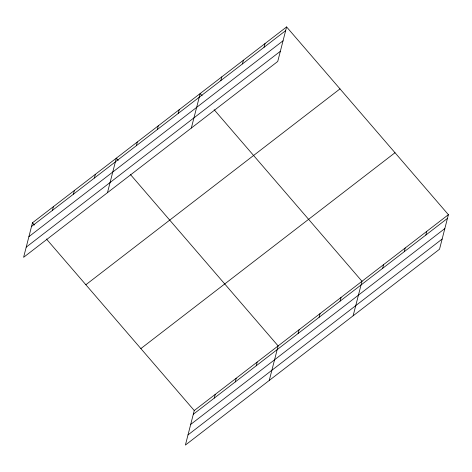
<?xml version="1.0" encoding="UTF-8"?>
<svg xmlns="http://www.w3.org/2000/svg" width="472" height="472" viewBox="0 0 472 472"><rect width="100%" height="100%" fill="white"/><g stroke="black" fill="none" stroke-linecap="round" stroke-linejoin="round"><path stroke-width="0.71" d="M286.604 26.928L32.468 222.79L23.6 257.317L277.743 61.454L286.604 26.928L448.4 214.683L439.532 249.21L185.396 445.072L194.257 410.546L448.4 214.683M52.48 210.341L53.43 206.63M73.449 194.181L74.399 190.47M94.412 178.021L95.368 174.315M107.468 192.682L116.33 158.155L118.254 160.386M136.349 145.706L137.299 141.995M157.312 129.546L158.267 125.835M178.28 113.386L179.23 109.681M191.331 128.048L200.199 93.521L202.122 95.751M220.849 80.582L221.799 76.871M242.449 63.932L243.404 60.221M264.055 47.283L265.004 43.571M214.276 398.097L215.226 394.385M235.239 381.936L236.195 378.231M256.207 365.776L257.157 362.071M269.258 380.438L278.126 345.911L130.284 174.345M298.139 333.462L299.095 329.751M319.107 317.302L320.057 313.591M340.076 301.142L341.026 297.437M353.127 315.803L361.994 281.277L214.146 109.705M382.644 268.338L383.594 264.627M404.244 251.688L405.194 247.977M425.844 235.038L426.8 231.327M31.512 226.501L285.654 30.633M28.904 236.667L283.041 40.804M26.214 247.145L280.35 51.283M85.857 284.752L339.999 88.883M140.868 348.59L395.011 152.721M193.308 414.257L447.45 218.388M190.694 424.428L444.836 228.56M188.003 434.907L442.146 239.038M32.468 222.79L34.391 225.026M46.415 238.98L194.257 410.546"/></g></svg>
